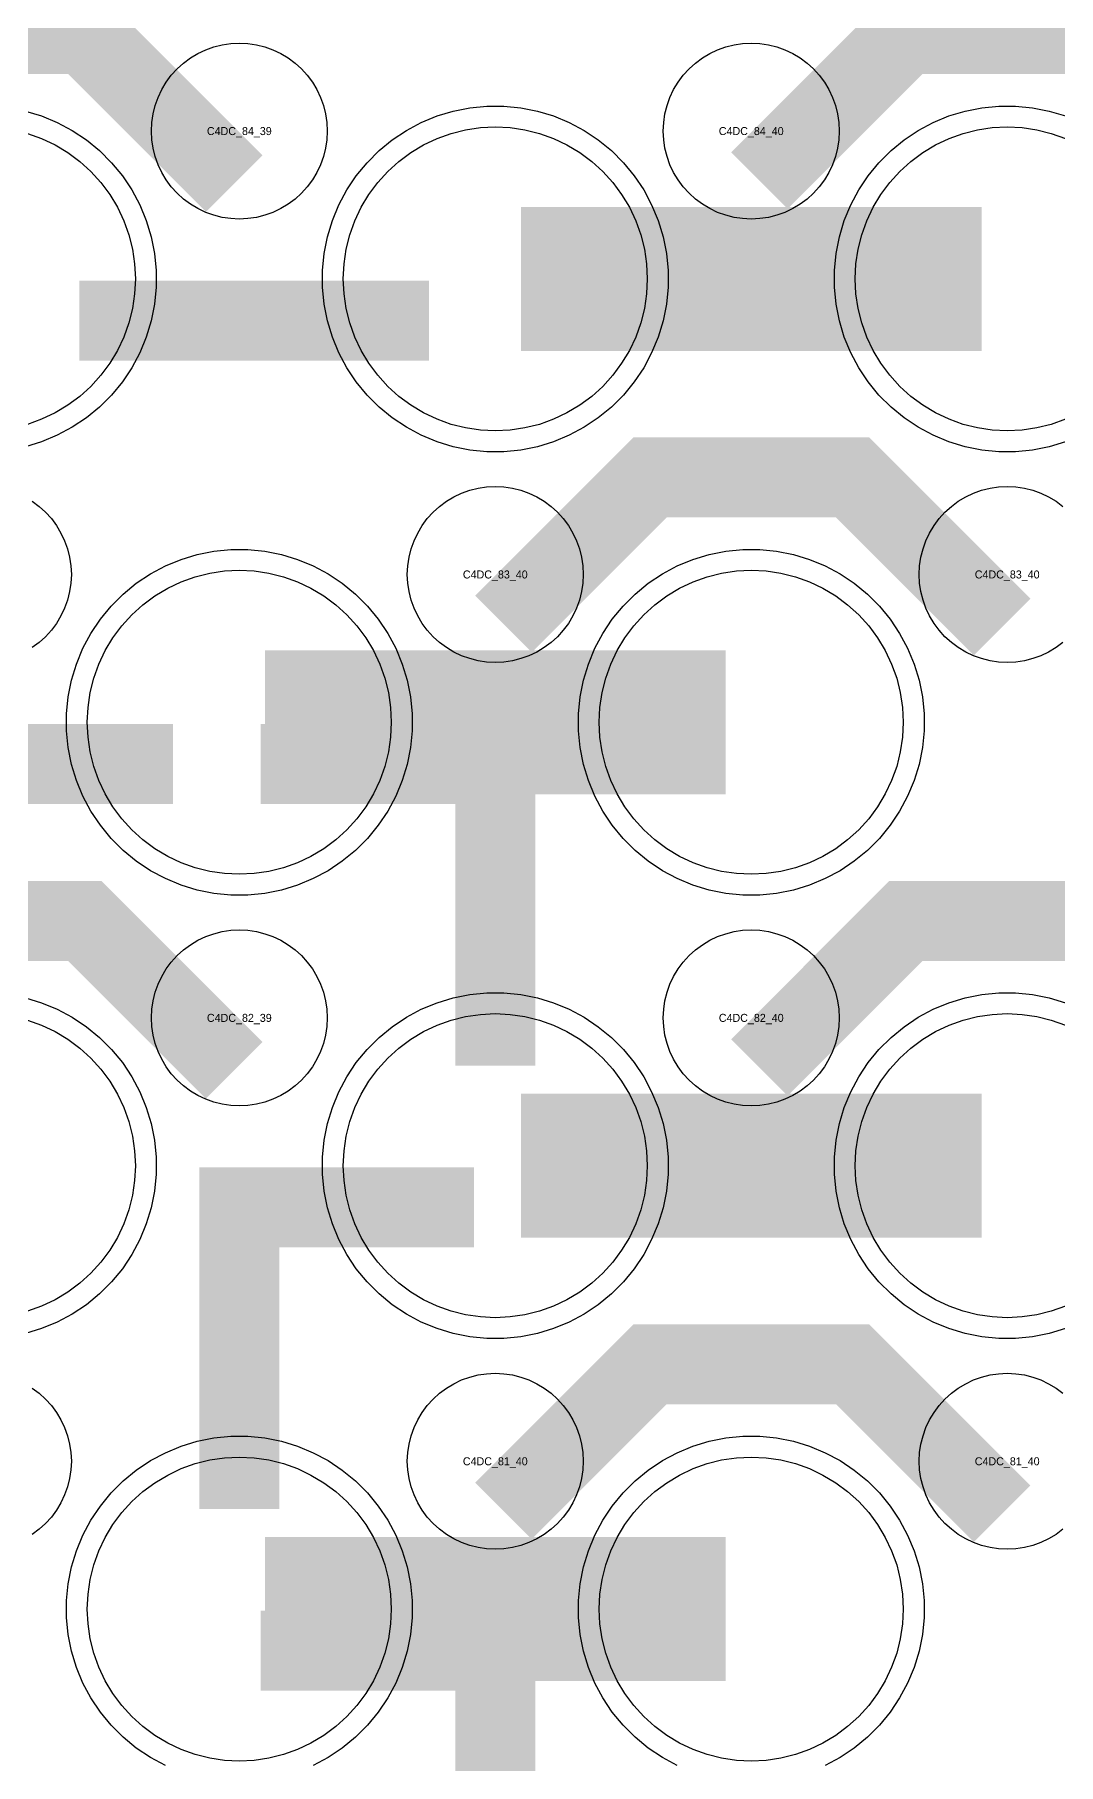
# Model space of a CAD drawing. Extents: x -11880 to 11880, y -14992 to 14992.
# Drawn here: x 656 to 976, y -3664 to -3124 of the extents above; entities that cross this region are included whole.
import ezdxf
from ezdxf.enums import TextEntityAlignment as Align

# ---------------------------------------------------------------- set-up
doc = ezdxf.new("R2010")
doc.units = 0
doc.header["$MEASUREMENT"] = 0
for name, color, linetype in [('GDS_775_DT_237', 138, 'CONTINUOUS'), ('RDL1_FS', 34, 'CONTINUOUS'), ('RDL_BS', 160, 'CONTINUOUS')]:
    doc.layers.add(name, color=color, linetype=linetype)

msp = doc.modelspace()

# ---------------------------------------------------------------- linework, layer by layer
at = {"layer": 'RDL1_FS'}
for points in [[(653.791, -3154.721), (658.181, -3156.293), (662.395, -3158.285), (666.395, -3160.683), (670.14, -3163.461), (673.594, -3166.591), (676.724, -3170.045), (679.502, -3173.79), (681.9, -3177.79), (683.892, -3182.004), (685.464, -3186.394), (686.596, -3190.917), (687.28, -3195.528), (687.509, -3200.185), (687.28, -3204.842), (686.596, -3209.453), (685.464, -3213.976), (683.892, -3218.366), (681.9, -3222.58), (679.502, -3226.58), (676.724, -3230.325), (673.594, -3233.779), (670.14, -3236.909), (666.395, -3239.687), (662.395, -3242.085), (658.181, -3244.077), (653.791, -3245.649)], [(978.181, -3244.077), (973.791, -3245.649), (969.268, -3246.781), (964.657, -3247.465), (960, -3247.694), (955.343, -3247.465), (950.732, -3246.781), (946.209, -3245.649), (941.819, -3244.077), (937.605, -3242.085), (933.605, -3239.687), (929.86, -3236.909), (926.406, -3233.779), (923.276, -3230.325), (920.498, -3226.58), (918.1, -3222.58), (916.108, -3218.366), (914.536, -3213.976), (913.404, -3209.453), (912.72, -3204.842), (912.491, -3200.185), (912.72, -3195.528), (913.404, -3190.917), (914.536, -3186.394), (916.108, -3182.004), (918.1, -3177.79), (920.498, -3173.79), (923.276, -3170.045), (926.406, -3166.591), (929.86, -3163.461), (933.605, -3160.683), (937.605, -3158.285), (941.819, -3156.293), (946.209, -3154.721), (950.732, -3153.589), (955.343, -3152.905), (960, -3152.676), (964.657, -3152.905), (969.268, -3153.589), (973.791, -3154.721), (978.181, -3156.293)], [(978.181, -3521.202), (973.791, -3522.774), (969.268, -3523.906), (964.657, -3524.59), (960, -3524.819), (955.343, -3524.59), (950.732, -3523.906), (946.209, -3522.774), (941.819, -3521.202), (937.605, -3519.21), (933.605, -3516.812), (929.86, -3514.034), (926.406, -3510.904), (923.276, -3507.45), (920.498, -3503.705), (918.1, -3499.705), (916.108, -3495.491), (914.536, -3491.101), (913.404, -3486.578), (912.72, -3481.967), (912.491, -3477.31), (912.72, -3472.653), (913.404, -3468.042), (914.536, -3463.519), (916.108, -3459.129), (918.1, -3454.915), (920.498, -3450.915), (923.276, -3447.17), (926.406, -3443.716), (929.86, -3440.586), (933.605, -3437.808), (937.605, -3435.41), (941.819, -3433.418), (946.209, -3431.846), (950.732, -3430.714), (955.343, -3430.03), (960, -3429.801), (964.657, -3430.03), (969.268, -3430.714), (973.791, -3431.846), (978.181, -3433.418)]]:
    msp.add_lwpolyline(points, dxfattribs=at)
for points in [[(800, -3247.694), (795.343, -3247.465), (790.732, -3246.781), (786.209, -3245.649), (781.819, -3244.077), (777.605, -3242.085), (773.605, -3239.687), (769.86, -3236.909), (766.406, -3233.779), (763.276, -3230.325), (760.498, -3226.58), (758.1, -3222.58), (756.108, -3218.366), (754.536, -3213.976), (753.404, -3209.453), (752.72, -3204.842), (752.491, -3200.185), (752.72, -3195.528), (753.404, -3190.917), (754.536, -3186.394), (756.108, -3182.004), (758.1, -3177.79), (760.498, -3173.79), (763.276, -3170.045), (766.406, -3166.591), (769.86, -3163.461), (773.605, -3160.683), (777.605, -3158.285), (781.819, -3156.293), (786.209, -3154.721), (790.732, -3153.589), (795.343, -3152.905), (800, -3152.676), (804.657, -3152.905), (809.268, -3153.589), (813.791, -3154.721), (818.181, -3156.293), (822.395, -3158.285), (826.395, -3160.683), (830.14, -3163.461), (833.594, -3166.591), (836.724, -3170.045), (839.502, -3173.79), (841.9, -3177.79), (843.892, -3182.004), (845.464, -3186.394), (846.596, -3190.917), (847.28, -3195.528), (847.509, -3200.185), (847.28, -3204.842), (846.596, -3209.453), (845.464, -3213.976), (843.892, -3218.366), (841.9, -3222.58), (839.502, -3226.58), (836.724, -3230.325), (833.594, -3233.779), (830.14, -3236.909), (826.395, -3239.687), (822.395, -3242.085), (818.181, -3244.077), (813.791, -3245.649), (809.268, -3246.781), (804.657, -3247.465)], [(720, -3386.254), (715.343, -3386.025), (710.732, -3385.341), (706.209, -3384.209), (701.819, -3382.637), (697.605, -3380.645), (693.605, -3378.247), (689.86, -3375.469), (686.406, -3372.339), (683.276, -3368.885), (680.498, -3365.14), (678.1, -3361.14), (676.108, -3356.926), (674.536, -3352.536), (673.404, -3348.013), (672.72, -3343.402), (672.491, -3338.745), (672.72, -3334.088), (673.404, -3329.477), (674.536, -3324.954), (676.108, -3320.564), (678.1, -3316.35), (680.498, -3312.35), (683.276, -3308.605), (686.406, -3305.151), (689.86, -3302.021), (693.605, -3299.243), (697.605, -3296.845), (701.819, -3294.853), (706.209, -3293.281), (710.732, -3292.149), (715.343, -3291.465), (720, -3291.236), (724.657, -3291.465), (729.268, -3292.149), (733.791, -3293.281), (738.181, -3294.853), (742.395, -3296.845), (746.395, -3299.243), (750.14, -3302.021), (753.594, -3305.151), (756.724, -3308.605), (759.502, -3312.35), (761.9, -3316.35), (763.892, -3320.564), (765.464, -3324.954), (766.596, -3329.477), (767.28, -3334.088), (767.509, -3338.745), (767.28, -3343.402), (766.596, -3348.013), (765.464, -3352.536), (763.892, -3356.926), (761.9, -3361.14), (759.502, -3365.14), (756.724, -3368.885), (753.594, -3372.339), (750.14, -3375.469), (746.395, -3378.247), (742.395, -3380.645), (738.181, -3382.637), (733.791, -3384.209), (729.268, -3385.341), (724.657, -3386.025)], [(880, -3386.254), (875.343, -3386.025), (870.732, -3385.341), (866.209, -3384.209), (861.819, -3382.637), (857.605, -3380.645), (853.605, -3378.247), (849.86, -3375.469), (846.406, -3372.339), (843.276, -3368.885), (840.498, -3365.14), (838.1, -3361.14), (836.108, -3356.926), (834.536, -3352.536), (833.404, -3348.013), (832.72, -3343.402), (832.491, -3338.745), (832.72, -3334.088), (833.404, -3329.477), (834.536, -3324.954), (836.108, -3320.564), (838.1, -3316.35), (840.498, -3312.35), (843.276, -3308.605), (846.406, -3305.151), (849.86, -3302.021), (853.605, -3299.243), (857.605, -3296.845), (861.819, -3294.853), (866.209, -3293.281), (870.732, -3292.149), (875.343, -3291.465), (880, -3291.236), (884.657, -3291.465), (889.268, -3292.149), (893.791, -3293.281), (898.181, -3294.853), (902.395, -3296.845), (906.395, -3299.243), (910.14, -3302.021), (913.594, -3305.151), (916.724, -3308.605), (919.502, -3312.35), (921.9, -3316.35), (923.892, -3320.564), (925.464, -3324.954), (926.596, -3329.477), (927.28, -3334.088), (927.509, -3338.745), (927.28, -3343.402), (926.596, -3348.013), (925.464, -3352.536), (923.892, -3356.926), (921.9, -3361.14), (919.502, -3365.14), (916.724, -3368.885), (913.594, -3372.339), (910.14, -3375.469), (906.395, -3378.247), (902.395, -3380.645), (898.181, -3382.637), (893.791, -3384.209), (889.268, -3385.341), (884.657, -3386.025)], [(800, -3524.819), (795.343, -3524.59), (790.732, -3523.906), (786.209, -3522.774), (781.819, -3521.202), (777.605, -3519.21), (773.605, -3516.812), (769.86, -3514.034), (766.406, -3510.904), (763.276, -3507.45), (760.498, -3503.705), (758.1, -3499.705), (756.108, -3495.491), (754.536, -3491.101), (753.404, -3486.578), (752.72, -3481.967), (752.491, -3477.31), (752.72, -3472.653), (753.404, -3468.042), (754.536, -3463.519), (756.108, -3459.129), (758.1, -3454.915), (760.498, -3450.915), (763.276, -3447.17), (766.406, -3443.716), (769.86, -3440.586), (773.605, -3437.808), (777.605, -3435.41), (781.819, -3433.418), (786.209, -3431.846), (790.732, -3430.714), (795.343, -3430.03), (800, -3429.801), (804.657, -3430.03), (809.268, -3430.714), (813.791, -3431.846), (818.181, -3433.418), (822.395, -3435.41), (826.395, -3437.808), (830.14, -3440.586), (833.594, -3443.716), (836.724, -3447.17), (839.502, -3450.915), (841.9, -3454.915), (843.892, -3459.129), (845.464, -3463.519), (846.596, -3468.042), (847.28, -3472.653), (847.509, -3477.31), (847.28, -3481.967), (846.596, -3486.578), (845.464, -3491.101), (843.892, -3495.491), (841.9, -3499.705), (839.502, -3503.705), (836.724, -3507.45), (833.594, -3510.904), (830.14, -3514.034), (826.395, -3516.812), (822.395, -3519.21), (818.181, -3521.202), (813.791, -3522.774), (809.268, -3523.906), (804.657, -3524.59)], [(720, -3663.384), (715.343, -3663.155), (710.732, -3662.471), (706.209, -3661.339), (701.819, -3659.767), (697.605, -3657.775), (693.605, -3655.377), (689.86, -3652.599), (686.406, -3649.469), (683.276, -3646.015), (680.498, -3642.27), (678.1, -3638.27), (676.108, -3634.056), (674.536, -3629.666), (673.404, -3625.143), (672.72, -3620.532), (672.491, -3615.875), (672.72, -3611.218), (673.404, -3606.607), (674.536, -3602.084), (676.108, -3597.694), (678.1, -3593.48), (680.498, -3589.48), (683.276, -3585.735), (686.406, -3582.281), (689.86, -3579.151), (693.605, -3576.373), (697.605, -3573.975), (701.819, -3571.983), (706.209, -3570.411), (710.732, -3569.279), (715.343, -3568.595), (720, -3568.366), (724.657, -3568.595), (729.268, -3569.279), (733.791, -3570.411), (738.181, -3571.983), (742.395, -3573.975), (746.395, -3576.373), (750.14, -3579.151), (753.594, -3582.281), (756.724, -3585.735), (759.502, -3589.48), (761.9, -3593.48), (763.892, -3597.694), (765.464, -3602.084), (766.596, -3606.607), (767.28, -3611.218), (767.509, -3615.875), (767.28, -3620.532), (766.596, -3625.143), (765.464, -3629.666), (763.892, -3634.056), (761.9, -3638.27), (759.502, -3642.27), (756.724, -3646.015), (753.594, -3649.469), (750.14, -3652.599), (746.395, -3655.377), (742.395, -3657.775), (738.181, -3659.767), (733.791, -3661.339), (729.268, -3662.471), (724.657, -3663.155)], [(880, -3663.384), (875.343, -3663.155), (870.732, -3662.471), (866.209, -3661.339), (861.819, -3659.767), (857.605, -3657.775), (853.605, -3655.377), (849.86, -3652.599), (846.406, -3649.469), (843.276, -3646.015), (840.498, -3642.27), (838.1, -3638.27), (836.108, -3634.056), (834.536, -3629.666), (833.404, -3625.143), (832.72, -3620.532), (832.491, -3615.875), (832.72, -3611.218), (833.404, -3606.607), (834.536, -3602.084), (836.108, -3597.694), (838.1, -3593.48), (840.498, -3589.48), (843.276, -3585.735), (846.406, -3582.281), (849.86, -3579.151), (853.605, -3576.373), (857.605, -3573.975), (861.819, -3571.983), (866.209, -3570.411), (870.732, -3569.279), (875.343, -3568.595), (880, -3568.366), (884.657, -3568.595), (889.268, -3569.279), (893.791, -3570.411), (898.181, -3571.983), (902.395, -3573.975), (906.395, -3576.373), (910.14, -3579.151), (913.594, -3582.281), (916.724, -3585.735), (919.502, -3589.48), (921.9, -3593.48), (923.892, -3597.694), (925.464, -3602.084), (926.596, -3606.607), (927.28, -3611.218), (927.509, -3615.875), (927.28, -3620.532), (926.596, -3625.143), (925.464, -3629.666), (923.892, -3634.056), (921.9, -3638.27), (919.502, -3642.27), (916.724, -3646.015), (913.594, -3649.469), (910.14, -3652.599), (906.395, -3655.377), (902.395, -3657.775), (898.181, -3659.767), (893.791, -3661.339), (889.268, -3662.471), (884.657, -3663.155)]]:
    msp.add_lwpolyline(points, close=True, dxfattribs=at)
for points in [[(808.002, -3200.185, 45, 45, 0), (880.002, -3200.185, 45, 45, 0)], [(880.002, -3200.185, 45, 45, 0), (952.002, -3200.185, 45, 45, 0)], [(728.002, -3338.745, 45, 45, 0), (800.002, -3338.745, 45, 45, 0)], [(800.002, -3338.745, 45, 45, 0), (872.002, -3338.745, 45, 45, 0)], [(808.002, -3477.31, 45, 45, 0), (880.002, -3477.31, 45, 45, 0)], [(880.002, -3477.31, 45, 45, 0), (952.002, -3477.31, 45, 45, 0)], [(728.002, -3615.875, 45, 45, 0), (800.002, -3615.875, 45, 45, 0)], [(800.002, -3615.875, 45, 45, 0), (872.002, -3615.875, 45, 45, 0)]]:
    msp.add_lwpolyline(points, format="xyseb", dxfattribs=at)
at = {"layer": 'RDL1_FS', "color": 241, "true_color": 0xf7abae}
msp.add_lwpolyline([(653.791, -3431.846), (658.181, -3433.418), (662.395, -3435.41), (666.395, -3437.808), (670.14, -3440.586), (673.594, -3443.716), (676.724, -3447.17), (679.502, -3450.915), (681.9, -3454.915), (683.892, -3459.129), (685.464, -3463.519), (686.596, -3468.042), (687.28, -3472.653), (687.509, -3477.31), (687.28, -3481.967), (686.596, -3486.578), (685.464, -3491.101), (683.892, -3495.491), (681.9, -3499.705), (679.502, -3503.705), (676.724, -3507.45), (673.594, -3510.904), (670.14, -3514.034), (666.395, -3516.812), (662.395, -3519.21), (658.181, -3521.202), (653.791, -3522.774)], dxfattribs=at)
at = {"layer": 'RDL_BS'}
for points in [[(718.401, -3170.398, 25, 25, 0), (671.687, -3123.684, 25, 25, 0), (641.929, -3123.684, 25, 25, 0)], [(882.562, -3169.499, 25, 25, 0), (928.377, -3123.684, 25, 25, 0), (961.93, -3123.684, 25, 25, 0)], [(1038.401, -3170.398, 25, 25, 0), (991.687, -3123.684, 25, 25, 0), (961.929, -3123.684, 25, 25, 0)], [(670.016, -3213.198, 25, 25, 0), (779.281, -3213.198, 25, 25, 0)], [(802.562, -3308.059, 25, 25, 0), (848.377, -3262.244, 25, 25, 0), (881.93, -3262.244, 25, 25, 0)], [(958.401, -3308.958, 25, 25, 0), (911.687, -3262.244, 25, 25, 0), (881.929, -3262.244, 25, 25, 0)], [(800, -3446.035, 25, 25, 0), (800, -3339.258, 25, 25, 0)], [(590.016, -3351.758, 25, 25, 0), (699.281, -3351.758, 25, 25, 0)], [(812.5, -3351.758, 25, 25, 0), (726.667, -3351.758, 25, 25, 0)], [(772.944, -3351.758, 25, 25, 0), (731.74, -3351.758, 25, 25, 0)], [(800, -3369.727, 25, 25, 0), (800, -3415.347, 25, 25, 0)], [(718.401, -3447.523, 25, 25, 0), (671.687, -3400.809, 25, 25, 0), (641.929, -3400.809, 25, 25, 0)], [(882.562, -3446.624, 25, 25, 0), (928.377, -3400.809, 25, 25, 0), (961.93, -3400.809, 25, 25, 0)], [(1038.401, -3447.523, 25, 25, 0), (991.687, -3400.809, 25, 25, 0), (961.929, -3400.809, 25, 25, 0)], [(720, -3584.6, 25, 25, 0), (720, -3477.823, 25, 25, 0)], [(707.5, -3490.323, 25, 25, 0), (793.333, -3490.323, 25, 25, 0)], [(747.056, -3490.323, 25, 25, 0), (788.26, -3490.323, 25, 25, 0)], [(720, -3508.292, 25, 25, 0), (720, -3553.912, 25, 25, 0)], [(802.562, -3585.189, 25, 25, 0), (848.377, -3539.374, 25, 25, 0), (881.93, -3539.374, 25, 25, 0)], [(958.401, -3586.088, 25, 25, 0), (911.687, -3539.374, 25, 25, 0), (881.929, -3539.374, 25, 25, 0)], [(800, -3723.185, 25, 25, 0), (800, -3616.408, 25, 25, 0)], [(812.5, -3628.908, 25, 25, 0), (726.667, -3628.908, 25, 25, 0)], [(772.944, -3628.908, 25, 25, 0), (731.74, -3628.908, 25, 25, 0)], [(800, -3646.877, 25, 25, 0), (800, -3692.497, 25, 25, 0)]]:
    msp.add_lwpolyline(points, format="xyseb", dxfattribs=at)
for points in [[(720, -3181.491), (717.307, -3181.359), (714.635, -3180.963), (712.016, -3180.306), (709.481, -3179.399), (707.044, -3178.247), (704.72, -3176.854), (702.557, -3175.251), (700.558, -3173.439), (698.746, -3171.44), (697.143, -3169.277), (695.75, -3166.953), (694.598, -3164.516), (693.691, -3161.981), (693.034, -3159.362), (692.638, -3156.69), (692.506, -3153.997), (692.638, -3151.304), (693.034, -3148.632), (693.691, -3146.013), (694.598, -3143.478), (695.75, -3141.041), (697.143, -3138.717), (698.746, -3136.554), (700.558, -3134.555), (702.557, -3132.743), (704.72, -3131.14), (707.044, -3129.747), (709.481, -3128.595), (712.016, -3127.688), (714.635, -3127.031), (717.307, -3126.635), (720, -3126.503), (722.693, -3126.635), (725.365, -3127.031), (727.984, -3127.688), (730.519, -3128.595), (732.956, -3129.747), (735.28, -3131.14), (737.443, -3132.743), (739.442, -3134.555), (741.254, -3136.554), (742.857, -3138.717), (744.25, -3141.041), (745.402, -3143.478), (746.309, -3146.013), (746.966, -3148.632), (747.362, -3151.304), (747.494, -3153.997), (747.362, -3156.69), (746.966, -3159.362), (746.309, -3161.981), (745.402, -3164.516), (744.25, -3166.953), (742.857, -3169.277), (741.254, -3171.44), (739.442, -3173.439), (737.443, -3175.251), (735.28, -3176.854), (732.956, -3178.247), (730.519, -3179.399), (727.984, -3180.306), (725.365, -3180.963), (722.693, -3181.359)], [(880, -3181.491), (877.307, -3181.359), (874.635, -3180.963), (872.016, -3180.306), (869.481, -3179.399), (867.044, -3178.247), (864.72, -3176.854), (862.557, -3175.251), (860.558, -3173.439), (858.746, -3171.44), (857.143, -3169.277), (855.75, -3166.953), (854.598, -3164.516), (853.691, -3161.981), (853.034, -3159.362), (852.638, -3156.69), (852.506, -3153.997), (852.638, -3151.304), (853.034, -3148.632), (853.691, -3146.013), (854.598, -3143.478), (855.75, -3141.041), (857.143, -3138.717), (858.746, -3136.554), (860.558, -3134.555), (862.557, -3132.743), (864.72, -3131.14), (867.044, -3129.747), (869.481, -3128.595), (872.016, -3127.688), (874.635, -3127.031), (877.307, -3126.635), (880, -3126.503), (882.693, -3126.635), (885.365, -3127.031), (887.984, -3127.688), (890.519, -3128.595), (892.956, -3129.747), (895.28, -3131.14), (897.443, -3132.743), (899.442, -3134.555), (901.254, -3136.554), (902.857, -3138.717), (904.25, -3141.041), (905.402, -3143.478), (906.309, -3146.013), (906.966, -3148.632), (907.362, -3151.304), (907.494, -3153.997), (907.362, -3156.69), (906.966, -3159.362), (906.309, -3161.981), (905.402, -3164.516), (904.25, -3166.953), (902.857, -3169.277), (901.254, -3171.44), (899.442, -3173.439), (897.443, -3175.251), (895.28, -3176.854), (892.956, -3178.247), (890.519, -3179.399), (887.984, -3180.306), (885.365, -3180.963), (882.693, -3181.359)], [(797.356, -3254.185), (792.062, -3253.668), (786.835, -3252.622), (781.795, -3251.091), (776.885, -3249.06), (772.223, -3246.568), (767.809, -3243.621), (763.708, -3240.259), (759.926, -3236.477), (756.564, -3232.376), (753.617, -3227.962), (751.125, -3223.3), (749.094, -3218.39), (747.563, -3213.35), (746.517, -3208.123), (746, -3202.829), (746, -3197.541), (746.517, -3192.247), (747.563, -3187.02), (749.094, -3181.98), (751.125, -3177.07), (753.617, -3172.408), (756.564, -3167.994), (759.926, -3163.893), (763.708, -3160.111), (767.809, -3156.749), (772.223, -3153.802), (776.885, -3151.31), (781.795, -3149.279), (786.835, -3147.748), (792.062, -3146.702), (797.356, -3146.185), (802.644, -3146.185), (807.938, -3146.702), (813.165, -3147.748), (818.205, -3149.279), (823.115, -3151.31), (827.777, -3153.802), (832.191, -3156.749), (836.292, -3160.111), (840.074, -3163.893), (843.436, -3167.994), (846.383, -3172.408), (848.875, -3177.07), (850.906, -3181.98), (852.437, -3187.02), (853.483, -3192.247), (854, -3197.541), (854, -3202.829), (853.483, -3208.123), (852.437, -3213.35), (850.906, -3218.39), (848.875, -3223.3), (846.383, -3227.962), (843.436, -3232.376), (840.074, -3236.477), (836.292, -3240.259), (832.191, -3243.621), (827.777, -3246.568), (823.115, -3249.06), (818.205, -3251.091), (813.165, -3252.622), (807.938, -3253.668), (802.644, -3254.185)], [(800, -3320.051), (797.307, -3319.919), (794.635, -3319.523), (792.016, -3318.866), (789.481, -3317.959), (787.044, -3316.807), (784.72, -3315.414), (782.557, -3313.811), (780.558, -3311.999), (778.746, -3310), (777.143, -3307.837), (775.75, -3305.513), (774.598, -3303.076), (773.691, -3300.541), (773.034, -3297.922), (772.638, -3295.25), (772.506, -3292.557), (772.638, -3289.864), (773.034, -3287.192), (773.691, -3284.573), (774.598, -3282.038), (775.75, -3279.601), (777.143, -3277.277), (778.746, -3275.114), (780.558, -3273.115), (782.557, -3271.303), (784.72, -3269.7), (787.044, -3268.307), (789.481, -3267.155), (792.016, -3266.248), (794.635, -3265.591), (797.307, -3265.195), (800, -3265.063), (802.693, -3265.195), (805.365, -3265.591), (807.984, -3266.248), (810.519, -3267.155), (812.956, -3268.307), (815.28, -3269.7), (817.443, -3271.303), (819.442, -3273.115), (821.254, -3275.114), (822.857, -3277.277), (824.25, -3279.601), (825.402, -3282.038), (826.309, -3284.573), (826.966, -3287.192), (827.362, -3289.864), (827.494, -3292.557), (827.362, -3295.25), (826.966, -3297.922), (826.309, -3300.541), (825.402, -3303.076), (824.25, -3305.513), (822.857, -3307.837), (821.254, -3310), (819.442, -3311.999), (817.443, -3313.811), (815.28, -3315.414), (812.956, -3316.807), (810.519, -3317.959), (807.984, -3318.866), (805.365, -3319.523), (802.693, -3319.919)], [(717.356, -3392.745), (712.062, -3392.228), (706.835, -3391.182), (701.795, -3389.651), (696.885, -3387.62), (692.223, -3385.128), (687.809, -3382.181), (683.708, -3378.819), (679.926, -3375.037), (676.564, -3370.936), (673.617, -3366.522), (671.125, -3361.86), (669.094, -3356.95), (667.563, -3351.91), (666.517, -3346.683), (666, -3341.389), (666, -3336.101), (666.517, -3330.807), (667.563, -3325.58), (669.094, -3320.54), (671.125, -3315.63), (673.617, -3310.968), (676.564, -3306.554), (679.926, -3302.453), (683.708, -3298.671), (687.809, -3295.309), (692.223, -3292.362), (696.885, -3289.87), (701.795, -3287.839), (706.835, -3286.308), (712.062, -3285.262), (717.356, -3284.745), (722.644, -3284.745), (727.938, -3285.262), (733.165, -3286.308), (738.205, -3287.839), (743.115, -3289.87), (747.777, -3292.362), (752.191, -3295.309), (756.292, -3298.671), (760.074, -3302.453), (763.436, -3306.554), (766.383, -3310.968), (768.875, -3315.63), (770.906, -3320.54), (772.437, -3325.58), (773.483, -3330.807), (774, -3336.101), (774, -3341.389), (773.483, -3346.683), (772.437, -3351.91), (770.906, -3356.95), (768.875, -3361.86), (766.383, -3366.522), (763.436, -3370.936), (760.074, -3375.037), (756.292, -3378.819), (752.191, -3382.181), (747.777, -3385.128), (743.115, -3387.62), (738.205, -3389.651), (733.165, -3391.182), (727.938, -3392.228), (722.644, -3392.745)], [(877.356, -3392.745), (872.062, -3392.228), (866.835, -3391.182), (861.795, -3389.651), (856.885, -3387.62), (852.223, -3385.128), (847.809, -3382.181), (843.708, -3378.819), (839.926, -3375.037), (836.564, -3370.936), (833.617, -3366.522), (831.125, -3361.86), (829.094, -3356.95), (827.563, -3351.91), (826.517, -3346.683), (826, -3341.389), (826, -3336.101), (826.517, -3330.807), (827.563, -3325.58), (829.094, -3320.54), (831.125, -3315.63), (833.617, -3310.968), (836.564, -3306.554), (839.926, -3302.453), (843.708, -3298.671), (847.809, -3295.309), (852.223, -3292.362), (856.885, -3289.87), (861.795, -3287.839), (866.835, -3286.308), (872.062, -3285.262), (877.356, -3284.745), (882.644, -3284.745), (887.938, -3285.262), (893.165, -3286.308), (898.205, -3287.839), (903.115, -3289.87), (907.777, -3292.362), (912.191, -3295.309), (916.292, -3298.671), (920.074, -3302.453), (923.436, -3306.554), (926.383, -3310.968), (928.875, -3315.63), (930.906, -3320.54), (932.437, -3325.58), (933.483, -3330.807), (934, -3336.101), (934, -3341.389), (933.483, -3346.683), (932.437, -3351.91), (930.906, -3356.95), (928.875, -3361.86), (926.383, -3366.522), (923.436, -3370.936), (920.074, -3375.037), (916.292, -3378.819), (912.191, -3382.181), (907.777, -3385.128), (903.115, -3387.62), (898.205, -3389.651), (893.165, -3391.182), (887.938, -3392.228), (882.644, -3392.745)], [(720, -3458.616), (717.307, -3458.484), (714.635, -3458.088), (712.016, -3457.431), (709.481, -3456.524), (707.044, -3455.372), (704.72, -3453.979), (702.557, -3452.376), (700.558, -3450.564), (698.746, -3448.565), (697.143, -3446.402), (695.75, -3444.078), (694.598, -3441.641), (693.691, -3439.106), (693.034, -3436.487), (692.638, -3433.815), (692.506, -3431.122), (692.638, -3428.429), (693.034, -3425.757), (693.691, -3423.138), (694.598, -3420.603), (695.75, -3418.166), (697.143, -3415.842), (698.746, -3413.679), (700.558, -3411.68), (702.557, -3409.868), (704.72, -3408.265), (707.044, -3406.872), (709.481, -3405.72), (712.016, -3404.813), (714.635, -3404.156), (717.307, -3403.76), (720, -3403.628), (722.693, -3403.76), (725.365, -3404.156), (727.984, -3404.813), (730.519, -3405.72), (732.956, -3406.872), (735.28, -3408.265), (737.443, -3409.868), (739.442, -3411.68), (741.254, -3413.679), (742.857, -3415.842), (744.25, -3418.166), (745.402, -3420.603), (746.309, -3423.138), (746.966, -3425.757), (747.362, -3428.429), (747.494, -3431.122), (747.362, -3433.815), (746.966, -3436.487), (746.309, -3439.106), (745.402, -3441.641), (744.25, -3444.078), (742.857, -3446.402), (741.254, -3448.565), (739.442, -3450.564), (737.443, -3452.376), (735.28, -3453.979), (732.956, -3455.372), (730.519, -3456.524), (727.984, -3457.431), (725.365, -3458.088), (722.693, -3458.484)], [(880, -3458.616), (877.307, -3458.484), (874.635, -3458.088), (872.016, -3457.431), (869.481, -3456.524), (867.044, -3455.372), (864.72, -3453.979), (862.557, -3452.376), (860.558, -3450.564), (858.746, -3448.565), (857.143, -3446.402), (855.75, -3444.078), (854.598, -3441.641), (853.691, -3439.106), (853.034, -3436.487), (852.638, -3433.815), (852.506, -3431.122), (852.638, -3428.429), (853.034, -3425.757), (853.691, -3423.138), (854.598, -3420.603), (855.75, -3418.166), (857.143, -3415.842), (858.746, -3413.679), (860.558, -3411.68), (862.557, -3409.868), (864.72, -3408.265), (867.044, -3406.872), (869.481, -3405.72), (872.016, -3404.813), (874.635, -3404.156), (877.307, -3403.76), (880, -3403.628), (882.693, -3403.76), (885.365, -3404.156), (887.984, -3404.813), (890.519, -3405.72), (892.956, -3406.872), (895.28, -3408.265), (897.443, -3409.868), (899.442, -3411.68), (901.254, -3413.679), (902.857, -3415.842), (904.25, -3418.166), (905.402, -3420.603), (906.309, -3423.138), (906.966, -3425.757), (907.362, -3428.429), (907.494, -3431.122), (907.362, -3433.815), (906.966, -3436.487), (906.309, -3439.106), (905.402, -3441.641), (904.25, -3444.078), (902.857, -3446.402), (901.254, -3448.565), (899.442, -3450.564), (897.443, -3452.376), (895.28, -3453.979), (892.956, -3455.372), (890.519, -3456.524), (887.984, -3457.431), (885.365, -3458.088), (882.693, -3458.484)], [(797.356, -3531.31), (792.062, -3530.793), (786.835, -3529.747), (781.795, -3528.216), (776.885, -3526.185), (772.223, -3523.693), (767.809, -3520.746), (763.708, -3517.384), (759.926, -3513.602), (756.564, -3509.501), (753.617, -3505.087), (751.125, -3500.425), (749.094, -3495.515), (747.563, -3490.475), (746.517, -3485.248), (746, -3479.954), (746, -3474.666), (746.517, -3469.372), (747.563, -3464.145), (749.094, -3459.105), (751.125, -3454.195), (753.617, -3449.533), (756.564, -3445.119), (759.926, -3441.018), (763.708, -3437.236), (767.809, -3433.874), (772.223, -3430.927), (776.885, -3428.435), (781.795, -3426.404), (786.835, -3424.873), (792.062, -3423.827), (797.356, -3423.31), (802.644, -3423.31), (807.938, -3423.827), (813.165, -3424.873), (818.205, -3426.404), (823.115, -3428.435), (827.777, -3430.927), (832.191, -3433.874), (836.292, -3437.236), (840.074, -3441.018), (843.436, -3445.119), (846.383, -3449.533), (848.875, -3454.195), (850.906, -3459.105), (852.437, -3464.145), (853.483, -3469.372), (854, -3474.666), (854, -3479.954), (853.483, -3485.248), (852.437, -3490.475), (850.906, -3495.515), (848.875, -3500.425), (846.383, -3505.087), (843.436, -3509.501), (840.074, -3513.602), (836.292, -3517.384), (832.191, -3520.746), (827.777, -3523.693), (823.115, -3526.185), (818.205, -3528.216), (813.165, -3529.747), (807.938, -3530.793), (802.644, -3531.31)], [(800, -3597.181), (797.307, -3597.049), (794.635, -3596.653), (792.016, -3595.996), (789.481, -3595.089), (787.044, -3593.937), (784.72, -3592.544), (782.557, -3590.941), (780.558, -3589.129), (778.746, -3587.13), (777.143, -3584.967), (775.75, -3582.643), (774.598, -3580.206), (773.691, -3577.671), (773.034, -3575.052), (772.638, -3572.38), (772.506, -3569.687), (772.638, -3566.994), (773.034, -3564.322), (773.691, -3561.703), (774.598, -3559.168), (775.75, -3556.731), (777.143, -3554.407), (778.746, -3552.244), (780.558, -3550.245), (782.557, -3548.433), (784.72, -3546.83), (787.044, -3545.437), (789.481, -3544.285), (792.016, -3543.378), (794.635, -3542.721), (797.307, -3542.325), (800, -3542.193), (802.693, -3542.325), (805.365, -3542.721), (807.984, -3543.378), (810.519, -3544.285), (812.956, -3545.437), (815.28, -3546.83), (817.443, -3548.433), (819.442, -3550.245), (821.254, -3552.244), (822.857, -3554.407), (824.25, -3556.731), (825.402, -3559.168), (826.309, -3561.703), (826.966, -3564.322), (827.362, -3566.994), (827.494, -3569.687), (827.362, -3572.38), (826.966, -3575.052), (826.309, -3577.671), (825.402, -3580.206), (824.25, -3582.643), (822.857, -3584.967), (821.254, -3587.13), (819.442, -3589.129), (817.443, -3590.941), (815.28, -3592.544), (812.956, -3593.937), (810.519, -3595.089), (807.984, -3595.996), (805.365, -3596.653), (802.693, -3597.049)]]:
    msp.add_lwpolyline(points, close=True, dxfattribs=at)
for points in [[(653.165, -3147.748), (658.205, -3149.279), (663.115, -3151.31), (667.777, -3153.802), (672.191, -3156.749), (676.292, -3160.111), (680.074, -3163.893), (683.436, -3167.994), (686.383, -3172.408), (688.875, -3177.07), (690.906, -3181.98), (692.437, -3187.02), (693.483, -3192.247), (694, -3197.541), (694, -3202.829), (693.483, -3208.123), (692.437, -3213.35), (690.906, -3218.39), (688.875, -3223.3), (686.383, -3227.962), (683.436, -3232.376), (680.074, -3236.477), (676.292, -3240.259), (672.191, -3243.621), (667.777, -3246.568), (663.115, -3249.06), (658.205, -3251.091), (653.165, -3252.622)], [(978.205, -3251.091), (973.165, -3252.622), (967.938, -3253.668), (962.644, -3254.185), (957.356, -3254.185), (952.062, -3253.668), (946.835, -3252.622), (941.795, -3251.091), (936.885, -3249.06), (932.223, -3246.568), (927.809, -3243.621), (923.708, -3240.259), (919.926, -3236.477), (916.564, -3232.376), (913.617, -3227.962), (911.125, -3223.3), (909.094, -3218.39), (907.563, -3213.35), (906.517, -3208.123), (906, -3202.829), (906, -3197.541), (906.517, -3192.247), (907.563, -3187.02), (909.094, -3181.98), (911.125, -3177.07), (913.617, -3172.408), (916.564, -3167.994), (919.926, -3163.893), (923.708, -3160.111), (927.809, -3156.749), (932.223, -3153.802), (936.885, -3151.31), (941.795, -3149.279), (946.835, -3147.748), (952.062, -3146.702), (957.356, -3146.185), (962.644, -3146.185), (967.938, -3146.702), (973.165, -3147.748), (978.205, -3149.279)], [(655.28, -3269.7), (657.443, -3271.303), (659.442, -3273.115), (661.254, -3275.114), (662.857, -3277.277), (664.25, -3279.601), (665.402, -3282.038), (666.309, -3284.573), (666.966, -3287.192), (667.362, -3289.864), (667.494, -3292.557), (667.362, -3295.25), (666.966, -3297.922), (666.309, -3300.541), (665.402, -3303.076), (664.25, -3305.513), (662.857, -3307.837), (661.254, -3310), (659.442, -3311.999), (657.443, -3313.811), (655.28, -3315.414)], [(977.443, -3313.811), (975.28, -3315.414), (972.956, -3316.807), (970.519, -3317.959), (967.984, -3318.866), (965.365, -3319.523), (962.693, -3319.919), (960, -3320.051), (957.307, -3319.919), (954.635, -3319.523), (952.016, -3318.866), (949.481, -3317.959), (947.044, -3316.807), (944.72, -3315.414), (942.557, -3313.811), (940.558, -3311.999), (938.746, -3310), (937.143, -3307.837), (935.75, -3305.513), (934.598, -3303.076), (933.691, -3300.541), (933.034, -3297.922), (932.638, -3295.25), (932.506, -3292.557), (932.638, -3289.864), (933.034, -3287.192), (933.691, -3284.573), (934.598, -3282.038), (935.75, -3279.601), (937.143, -3277.277), (938.746, -3275.114), (940.558, -3273.115), (942.557, -3271.303), (944.72, -3269.7), (947.044, -3268.307), (949.481, -3267.155), (952.016, -3266.248), (954.635, -3265.591), (957.307, -3265.195), (960, -3265.063), (962.693, -3265.195), (965.365, -3265.591), (967.984, -3266.248), (970.519, -3267.155), (972.956, -3268.307), (975.28, -3269.7), (977.443, -3271.303)], [(978.205, -3528.216), (973.165, -3529.747), (967.938, -3530.793), (962.644, -3531.31), (957.356, -3531.31), (952.062, -3530.793), (946.835, -3529.747), (941.795, -3528.216), (936.885, -3526.185), (932.223, -3523.693), (927.809, -3520.746), (923.708, -3517.384), (919.926, -3513.602), (916.564, -3509.501), (913.617, -3505.087), (911.125, -3500.425), (909.094, -3495.515), (907.563, -3490.475), (906.517, -3485.248), (906, -3479.954), (906, -3474.666), (906.517, -3469.372), (907.563, -3464.145), (909.094, -3459.105), (911.125, -3454.195), (913.617, -3449.533), (916.564, -3445.119), (919.926, -3441.018), (923.708, -3437.236), (927.809, -3433.874), (932.223, -3430.927), (936.885, -3428.435), (941.795, -3426.404), (946.835, -3424.873), (952.062, -3423.827), (957.356, -3423.31), (962.644, -3423.31), (967.938, -3423.827), (973.165, -3424.873), (978.205, -3426.404)], [(977.443, -3590.941), (975.28, -3592.544), (972.956, -3593.937), (970.519, -3595.089), (967.984, -3595.996), (965.365, -3596.653), (962.693, -3597.049), (960, -3597.181), (957.307, -3597.049), (954.635, -3596.653), (952.016, -3595.996), (949.481, -3595.089), (947.044, -3593.937), (944.72, -3592.544), (942.557, -3590.941), (940.558, -3589.129), (938.746, -3587.13), (937.143, -3584.967), (935.75, -3582.643), (934.598, -3580.206), (933.691, -3577.671), (933.034, -3575.052), (932.638, -3572.38), (932.506, -3569.687), (932.638, -3566.994), (933.034, -3564.322), (933.691, -3561.703), (934.598, -3559.168), (935.75, -3556.731), (937.143, -3554.407), (938.746, -3552.244), (940.558, -3550.245), (942.557, -3548.433), (944.72, -3546.83), (947.044, -3545.437), (949.481, -3544.285), (952.016, -3543.378), (954.635, -3542.721), (957.307, -3542.325), (960, -3542.193), (962.693, -3542.325), (965.365, -3542.721), (967.984, -3543.378), (970.519, -3544.285), (972.956, -3545.437), (975.28, -3546.83), (977.443, -3548.433)], [(655.28, -3546.83), (657.443, -3548.433), (659.442, -3550.245), (661.254, -3552.244), (662.857, -3554.407), (664.25, -3556.731), (665.402, -3559.168), (666.309, -3561.703), (666.966, -3564.322), (667.362, -3566.994), (667.494, -3569.687), (667.362, -3572.38), (666.966, -3575.052), (666.309, -3577.671), (665.402, -3580.206), (664.25, -3582.643), (662.857, -3584.967), (661.254, -3587.13), (659.442, -3589.129), (657.443, -3590.941), (655.28, -3592.544)], [(696.885, -3664.75), (692.223, -3662.258), (687.809, -3659.311), (683.708, -3655.949), (679.926, -3652.167), (676.564, -3648.066), (673.617, -3643.652), (671.125, -3638.99), (669.094, -3634.08), (667.563, -3629.04), (666.517, -3623.813), (666, -3618.519), (666, -3613.231), (666.517, -3607.937), (667.563, -3602.71), (669.094, -3597.67), (671.125, -3592.76), (673.617, -3588.098), (676.564, -3583.684), (679.926, -3579.583), (683.708, -3575.801), (687.809, -3572.439), (692.223, -3569.492), (696.885, -3567), (701.795, -3564.969), (706.835, -3563.438), (712.062, -3562.392), (717.356, -3561.875), (722.644, -3561.875), (727.938, -3562.392), (733.165, -3563.438), (738.205, -3564.969), (743.115, -3567), (747.777, -3569.492), (752.191, -3572.439), (756.292, -3575.801), (760.074, -3579.583), (763.436, -3583.684), (766.383, -3588.098), (768.875, -3592.76), (770.906, -3597.67), (772.437, -3602.71), (773.483, -3607.937), (774, -3613.231), (774, -3618.519), (773.483, -3623.813), (772.437, -3629.04), (770.906, -3634.08), (768.875, -3638.99), (766.383, -3643.652), (763.436, -3648.066), (760.074, -3652.167), (756.292, -3655.949), (752.191, -3659.311), (747.777, -3662.258), (743.115, -3664.75)], [(856.885, -3664.75), (852.223, -3662.258), (847.809, -3659.311), (843.708, -3655.949), (839.926, -3652.167), (836.564, -3648.066), (833.617, -3643.652), (831.125, -3638.99), (829.094, -3634.08), (827.563, -3629.04), (826.517, -3623.813), (826, -3618.519), (826, -3613.231), (826.517, -3607.937), (827.563, -3602.71), (829.094, -3597.67), (831.125, -3592.76), (833.617, -3588.098), (836.564, -3583.684), (839.926, -3579.583), (843.708, -3575.801), (847.809, -3572.439), (852.223, -3569.492), (856.885, -3567), (861.795, -3564.969), (866.835, -3563.438), (872.062, -3562.392), (877.356, -3561.875), (882.644, -3561.875), (887.938, -3562.392), (893.165, -3563.438), (898.205, -3564.969), (903.115, -3567), (907.777, -3569.492), (912.191, -3572.439), (916.292, -3575.801), (920.074, -3579.583), (923.436, -3583.684), (926.383, -3588.098), (928.875, -3592.76), (930.906, -3597.67), (932.437, -3602.71), (933.483, -3607.937), (934, -3613.231), (934, -3618.519), (933.483, -3623.813), (932.437, -3629.04), (930.906, -3634.08), (928.875, -3638.99), (926.383, -3643.652), (923.436, -3648.066), (920.074, -3652.167), (916.292, -3655.949), (912.191, -3659.311), (907.777, -3662.258), (903.115, -3664.75)]]:
    msp.add_lwpolyline(points, dxfattribs=at)
at = {"layer": 'RDL_BS', "color": 241, "true_color": 0xf7abae}
msp.add_lwpolyline([(653.165, -3424.873), (658.205, -3426.404), (663.115, -3428.435), (667.777, -3430.927), (672.191, -3433.874), (676.292, -3437.236), (680.074, -3441.018), (683.436, -3445.119), (686.383, -3449.533), (688.875, -3454.195), (690.906, -3459.105), (692.437, -3464.145), (693.483, -3469.372), (694, -3474.666), (694, -3479.954), (693.483, -3485.248), (692.437, -3490.475), (690.906, -3495.515), (688.875, -3500.425), (686.383, -3505.087), (683.436, -3509.501), (680.074, -3513.602), (676.292, -3517.384), (672.191, -3520.746), (667.777, -3523.693), (663.115, -3526.185), (658.205, -3528.216), (653.165, -3529.747)], dxfattribs=at)

# ---------------------------------------------------------------- texts
at = {"layer": 'GDS_775_DT_237'}
for s, p in [('C4DC_84_39', (720, -3153.997)), ('C4DC_84_39', (720, -3153.997)), ('C4DC_84_40', (880, -3153.997)), ('C4DC_84_40', (880, -3153.997)), ('C4DC_83_40', (800, -3292.557)), ('C4DC_83_40', (800, -3292.557)), ('C4DC_83_40', (960, -3292.557)), ('C4DC_83_40', (960, -3292.557)), ('C4DC_82_39', (720, -3431.122)), ('C4DC_82_39', (720, -3431.122)), ('C4DC_82_40', (880, -3431.122)), ('C4DC_82_40', (880, -3431.122)), ('C4DC_81_40', (800, -3569.687)), ('C4DC_81_40', (800, -3569.687)), ('C4DC_81_40', (960, -3569.687)), ('C4DC_81_40', (960, -3569.687))]:
    msp.add_text(s, height=2.5, dxfattribs=at).set_placement(p, align=Align.MIDDLE_CENTER)

doc.saveas('drawing.dxf')
